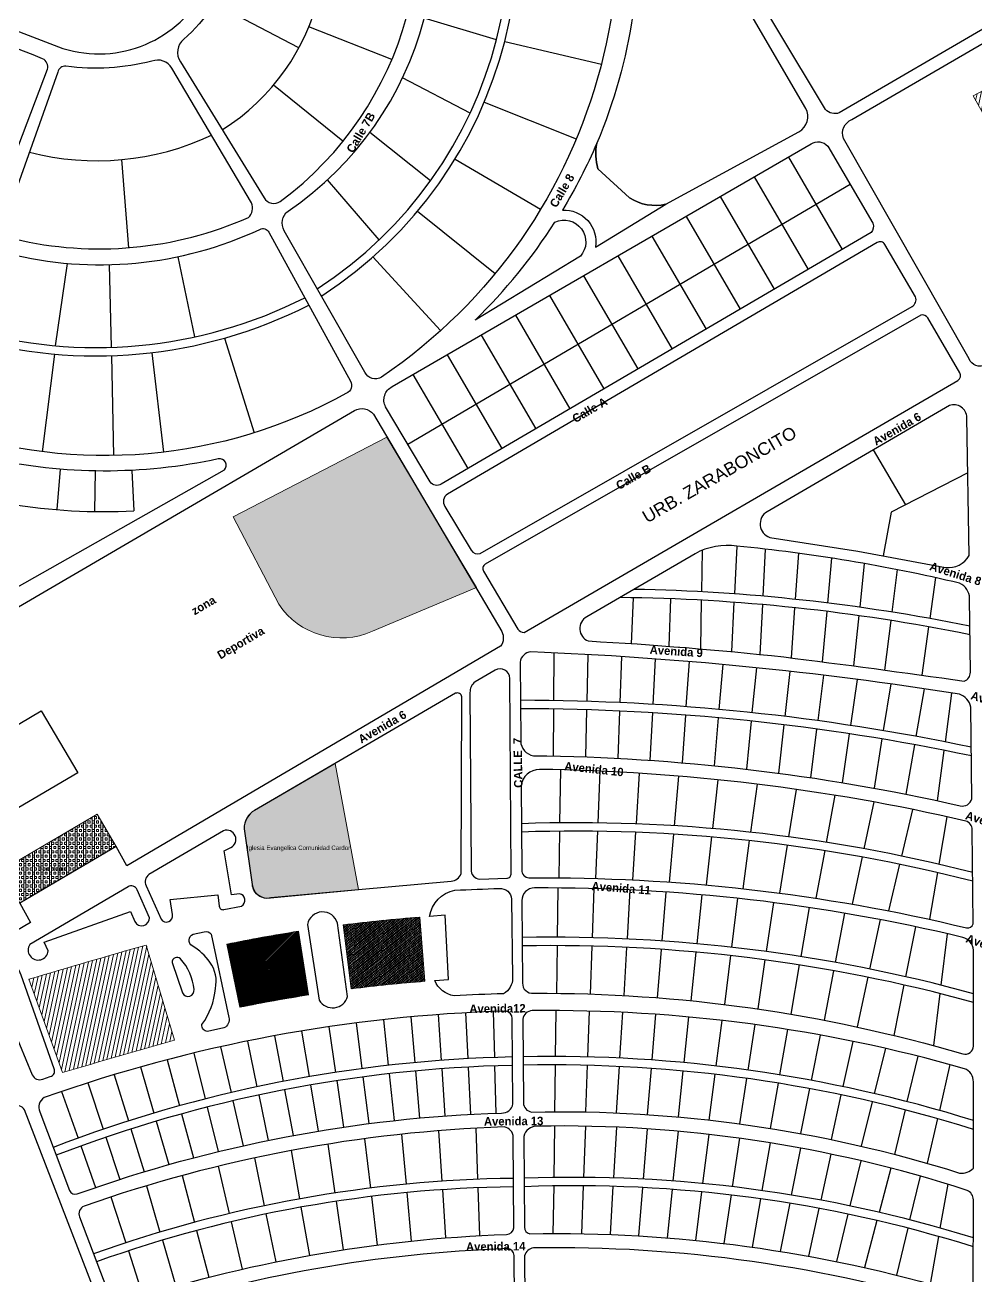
# Model space of a CAD drawing. Header units: millimetres. Extents: x 2890 to 6602, y 1274 to 4283.
# Drawn here: x 3835 to 4400, y 2232 to 2976 of the extents above; entities that cross this region are included whole.
import ezdxf

# ---------------------------------------------------------------- set-up
doc = ezdxf.new("R2010")
doc.units = ezdxf.units.MM
for name, color, linetype, lineweight in [('CLINICA', 190, 'Continuous', 0), ('COMERCIOS', 10, 'Continuous', 0), ('EDUCACION', 160, 'Continuous', 0), ('ESTADIOS', 90, 'Continuous', 0), ('IGLESIAS', 210, 'Continuous', 0), ('RESTAURANT', 30, 'Continuous', 0)]:
    doc.layers.add(name, color=color, linetype=linetype, lineweight=lineweight)
doc.layers.add('LETRAS', color=7, linetype='Continuous')
doc.styles.add('ROMANS', font='')
doc.styles.get("Standard").update_dxf_attribs({"font": 'arial.ttf'})
doc.styles.get('ROMANS').set_extended_font_data('Berlin Sans FB Demi', bold=True)
pattern_1 = [(37.50000000000001, (-265.4256675649267, -24546.84977734087), (-0.08000156479920228, 2.447066186646712), [0, -1.9304, 0, -2.159, 0, -2.06375]), (7.499999999999999, (-265.4256675649267, -24546.84977734087), (2.247616415690013, 3.584125502841772), [0, -1.0414, 0, -1.7399, 0, -0.6667500000000001]), (327.5, (-266.9877675649268, -24546.84977734087), (3.95496185120729, 0.007185923392728811), [0, -0.635, 0, -2.286, 0, -2.9845]), (317.5, (-266.9877675649268, -24546.84977734087), (3.817782262361486, 1.114646616286082), [0, -0.3175, 0, -1.4986, 0, -1.7145])]

msp = doc.modelspace()

# ---------------------------------------------------------------- hatches: boundary and pattern name
at = {"layer": 'CLINICA'}
h = msp.add_hatch(dxfattribs=at)
h.set_pattern_fill('BRASS', color=256, scale=0.2, angle=38)
h.set_pattern_definition([(38, (-265.4256675649267, -24546.84977734087), (-0.7818900736635858, 1.000773657080537), []), (38, (-265.8166126017586, -24546.34939051234), (-0.7818900736635858, 1.000773657080537), [0.6349999999999999, -0.3174999999999999])])
edge = h.paths.add_edge_path()
edge.add_line((4023.897932266442, 2441.030364904723), (4028.740182983322, 2403.021127580006))
edge.add_arc((4141.884615678521, 1514.894129262807), 895.305103185409, 94.45293085370457, 97.26018337330322, ccw=False)
edge.add_line((4072.373046700162, 2407.496711360799), (4069.398154903023, 2445.697490578076))
edge.add_arc((4141.884615677678, 1514.894129271109), 933.6215423906973, 94.45293085369264, 97.26018337331631)
at = {"layer": 'COMERCIOS'}
h = msp.add_hatch(dxfattribs=at)
h.set_pattern_fill('ANSI31', color=256, scale=0.2)
h.set_pattern_definition([(45, (-265.4256675649267, -24546.84977734087), (-0.4490128060534577, 0.4490128060534577), [])])
edge = h.paths.add_edge_path()
edge.add_line((3954.818497466365, 2429.582847816061), (3962.495813404244, 2392.043424085775))
edge.add_arc((4141.884615677956, 1514.894129266092), 895.3051031820738, 98.90712106284428, 101.55836905660038, ccw=False)
edge.add_line((4003.261684247683, 2399.402416771382), (3997.329028321918, 2437.256783859982))
edge.add_arc((4141.884615677392, 1514.894129269133), 933.6215423926133, 98.90712106283871, 101.5583690566037)
at = {"layer": 'EDUCACION'}
h = msp.add_hatch(dxfattribs=at)
h.set_pattern_fill('ANSI31', color=256, scale=0.72, angle=33)
h.set_pattern_definition([(78, (-265.4256675649267, -24546.84977734087), (-2.236045415277479, 0.4752861252093981), [])])
h.paths.add_polyline_path([(4448.048227679257, 2971.009086543722), (4414.816669451608, 2951.836387889706), (4418.775549237977, 2944.886326489416), (4398.233285842638, 2933.887474598864), (4419.372955529845, 2896.05103503396), (4466.239122843497, 2922.942042611626), (4452.8118475302, 2947.146528117649), (4459.770286098273, 2951.006675047064)])
h = msp.add_hatch(dxfattribs=at)
h.set_pattern_fill('ANSI31', color=256, scale=0.72, angle=33)
h.set_pattern_definition([(78, (-265.4256675649267, -24546.84977734087), (-2.23604541527748, 0.4752861252093978), [])])
edge = h.paths.add_edge_path()
edge.add_line((3906.936043285572, 2429.094740545871), (3923.617170945747, 2372.441193698359))
edge.add_arc((19685.78335373915, -52666.67967794262), 57251.64372397619, 105.9807139963236, 106.0499165453165)
edge.add_line((3857.151755255372, 2353.363313830682), (3837.162114905199, 2408.744919233194))
edge.add_arc((5722.754280926887, -3926.638208270423), 6610.033070175964, 105.94451692861489, 106.57451846885661, ccw=False)
at = {"layer": 'ESTADIOS'}
h = msp.add_hatch(dxfattribs=at)
h.set_pattern_fill('AR-SAND', color=256, scale=0.05)
h.set_pattern_definition(pattern_1)
edge = h.paths.add_edge_path()
edge.add_line((4917.159343564364, 3063.747092055774), (4775.260591642374, 2975.953647681842))
edge.add_arc((4782.194526098139, 2967.296929507328), 11.09135774329832, 128.694337375827, 182.5459707909631)
edge.add_line((4771.114116607848, 2966.804240845718), (4872.528631478786, 2571.599708718865))
edge.add_arc((4889.884438177423, 2576.053627153646), 17.91818672701385, 194.3928909828052, 259.7403433235466)
edge.add_arc((4625.906497136923, 3399.137055401606), 880.2337910625843, 287.233685842404, 308.1023551148525)
edge.add_arc((-4769982.306341537, 2778.277508742308), 4775151.377678235, 359.9991384316784, 360.0008615683216)
edge.add_line((5169.070796825161, 2850.082433867579), (4944.289835346053, 3060.292426622625))
edge.add_arc((4928.335951836003, 3043.261093832711), 23.33650992871575, 46.87087917993927, 118.6156917534111)
h = msp.add_hatch(dxfattribs=at)
h.set_pattern_fill('AR-SAND', color=256, scale=0.05)
h.set_pattern_definition(pattern_1)
edge = h.paths.add_edge_path()
edge.add_line((4049.908882252095, 2731.072123967227), (3958.60122889913, 2683.639525339792))
edge.add_line((3958.60122889913, 2683.639525339792), (3985.575105483812, 2631.71486921616))
edge.add_arc((4022.866619877757, 2656.406133010673), 44.72488740694693, 213.5091324704744, 294.2554140683909)
edge.add_line((4041.239827526337, 2615.629414233087), (4103.049923942744, 2641.751546883474))
edge.add_line((4103.049923942744, 2641.751546883474), (4049.908882252094, 2731.072123967227))
at = {"layer": 'IGLESIAS'}
h = msp.add_hatch(dxfattribs=at)
h.set_pattern_fill('CROSS', color=256, scale=0.08700000000000001)
h.set_pattern_definition([(0, (-265.4256675649267, -24546.84977734087), (0.55245, 0.55245), [0.276225, -0.8286750000000002]), (90, (-265.2875550649269, -24546.98788984088), (-0.55245, 0.55245), [0.276225, -0.8286750000000002])])
edge = h.paths.add_edge_path()
edge.add_line((4019.185362815839, 2537.084433559935), (4032.952253336754, 2462.011648950279))
edge.add_line((4032.952253336754, 2462.011648950279), (3980.850329595924, 2457.250293401626))
edge.add_arc((3978.519736772414, 2465.711404097742), 8.776221118507179, 184.7052011225044, 285.4000922101917, ccw=False)
edge.add_line((3969.773092005251, 2464.991499633262), (3965.065140550962, 2498.26289267923))
edge.add_arc((3976.956348557991, 2498.708560657126), 11.899556622537, 118.7622383299871, 182.1463713618564, ccw=False)
edge.add_line((3971.230567190743, 2509.139997545083), (4019.185362815839, 2537.084433559935))
at = {"layer": 'RESTAURANT'}
h = msp.add_hatch(dxfattribs=at)
h.set_pattern_fill('BOX', color=256, scale=0.2)
h.set_pattern_definition([(90, (-265.4256675649267, -24546.84977734087), (-5.08, 3.110602869834277e-16), []), (90, (-264.1556675649267, -24546.84977734087), (-5.08, 3.110602869834277e-16), []), (0, (-265.4256675649267, -24546.84977734087), (0, 5.08), [-1.27, 1.27]), (0, (-265.4256675649267, -24545.57977734087), (0, 5.08), [-1.27, 1.27]), (0, (-265.4256675649267, -24544.30977734087), (0, 5.08), [1.27, -1.27]), (0, (-265.4256675649267, -24543.03977734087), (0, 5.08), [1.27, -1.27]), (90, (-262.8856675649267, -24546.84977734087), (-5.08, 3.110602869834277e-16), [1.27, -1.27]), (90, (-261.6156675649268, -24546.84977734087), (-5.08, 3.110602869834277e-16), [1.27, -1.27])])
h.paths.add_polyline_path([(3820.431154515178, 2473.189735770796), (3877.705038841933, 2506.925578680594), (3889.066633626177, 2487.636816067482), (3831.792749299424, 2453.900973157683)])

# ---------------------------------------------------------------- linework, layer by layer
for p, q in [((3997.61487535749, 2962.530715934724), (3947.076577958514, 2988.782746417101)), ((4114.946939998788, 2967.222537692544), (4072.105530047417, 2980.111757373251)), ((4052.827045879802, 2955.553088963547), (4003.534354952948, 2974.956558833007)), ((4119.885517793002, 2966.352515322686), (4177.307717571965, 2952.791688738001)), ((4023.768648466829, 2906.941574669948), (3982.541986864153, 2940.402437264692)), ((4099.323175176964, 2923.627678054493), (4059.16938291184, 2944.644037300229)), ((4107.740091834199, 2930.262729532757), (4162.396778383509, 2908.361377039156)), ((4075.857665725132, 2883.540007322051), (4039.769430056044, 2912.256618460738)), ((3892.236193708105, 2896.041021454944), (3896.37750946589, 2843.680929787471)), ((4090.364777123084, 2896.379364163112), (4141.187716436904, 2866.579380922986)), ((4288.465148693253, 2897.591843356079), (4320.44325139159, 2842.625685920611)), ((4045.263140490679, 2848.351541102437), (4014.603499879818, 2884.114496503486)), ((4325.139027609132, 2881.172453112514), (4062.381031213501, 2726.775962879356)), ((4268.184152194303, 2885.834022329479), (4300.210797046816, 2830.784427308178)), ((4247.903155695356, 2874.076201302875), (4279.978342702043, 2818.943168695742)), ((4068.145669721916, 2865.455339903982), (4114.119790495145, 2828.313805147644)), ((4227.622159196407, 2862.318380276275), (4259.745888357272, 2807.101910083306)), ((4207.341162697458, 2850.560559249675), (4239.5134340125, 2795.26065147087)), ((3852.949761461115, 2785.373807884825), (3860.030628430361, 2834.364783037413)), ((3935.82511957608, 2790.668653001942), (3925.78197147357, 2838.349135019826)), ((4041.576499385661, 2838.177818064075), (4081.746273800428, 2794.366526005192)), ((4187.06016619851, 2838.802738223071), (4219.280979667727, 2783.419392858435)), ((3886.281093385755, 2784.461246841095), (3885.056935367601, 2833.593195456945)), ((4166.779169699562, 2827.044917196471), (4199.048525322955, 2771.578134245999)), ((4146.498173200612, 2815.287096169871), (4178.816070978183, 2759.736875633563)), ((4126.217176701663, 2803.529275143271), (4158.583616633411, 2747.895617021127)), ((3953.324640492539, 2789.912387052714), (3970.968363151517, 2733.632718492127)), ((4105.936180202716, 2791.771454116667), (4138.351162288639, 2736.054358408691)), ((3852.319841315147, 2780.41006701923), (3844.960117013828, 2722.41578868445)), ((3886.33096108571, 2779.460139712987), (3887.344539765964, 2720.100230048006)), ((3910.152441637796, 2781.270278018153), (3917.160313878665, 2722.115722985253)), ((4085.655183703767, 2780.013633090067), (4118.118707943867, 2724.213099796255)), ((4065.374187204817, 2768.255812063467), (4097.886253599094, 2712.371841183819)), ((4358.1217582659, 2690.875318927322), (4339.060781360172, 2723.566452167331)), ((3855.719710039723, 2711.992043872872), (3853.719341697272, 2687.95578132434)), ((3876.60724706955, 2710.941904689163), (3876.186733846386, 2686.826213543422)), ((3898.28184380789, 2711.300879564146), (3899.500715954418, 2687.212339934314)), ((4394.983059258716, 2709.87568325112), (4349.585511347886, 2686.475262580104)), ((4349.585511347886, 2686.475262580104), (4344.780348117919, 2660.418770234231)), ((4237.169498695248, 2663.718819293713), (4236.723192552596, 2639.094583361853)), ((4257.788645673401, 2666.247527654689), (4256.350834928687, 2637.846892391782)), ((4274.720682213479, 2664.467822999693), (4273.232266230933, 2636.492078723007)), ((4294.391650228844, 2662.022041732968), (4292.452726296637, 2634.631107361222)), ((4314.002048903514, 2659.176212223118), (4311.637643909325, 2632.433782683092)), ((4333.542938701935, 2655.932067249111), (4330.781133425302, 2629.900778794718)), ((4353.00543632929, 2652.291570518656), (4349.87732191038, 2627.032872783536)), ((4375.802779730098, 2647.501372603568), (4372.40095910363, 2623.208559604732)), ((4196.197646384464, 2635.560269259094), (4194.911082334615, 2608.120351391625)), ((4218.332976751585, 2634.941465217768), (4217.316537137775, 2606.708588484066)), ((4236.632523618358, 2634.092068238267), (4236.108473676763, 2605.178441091556)), ((4256.09796819402, 2632.852093230776), (4254.612544000609, 2603.510964098982)), ((4272.966463014968, 2631.496134790027), (4271.38975579176, 2601.860899349848)), ((4292.09946186586, 2629.640585206874), (4289.988073175309, 2599.813262899143)), ((4311.197026639941, 2627.450213324387), (4308.545299732146, 2597.45805032127)), ((4330.253298492052, 2624.925691115654), (4327.082805638783, 2595.042333768083)), ((4349.262431245069, 2622.067793066067), (4345.608731134275, 2592.565129686674)), ((4371.70701305336, 2618.253006834158), (4367.684932756265, 2589.530844423999)), ((4149.103777742126, 2602.782800748852), (4148.88964191493, 2574.4152333839)), ((4169.203750115162, 2601.772257020492), (4168.573916489892, 2573.961176272684)), ((4189.282284349872, 2600.575372120692), (4188.249095118244, 2573.210057543561)), ((4209.340092410243, 2599.192382224936), (4207.910695004681, 2572.162048331516)), ((4229.377885121009, 2597.623448820111), (4227.554236447677, 2570.81738741511)), ((4249.39637039285, 2595.8686588884), (4247.175243860148, 2569.176381162065)), ((4269.396251454239, 2593.92802509107), (4266.769246789169, 2567.239403459461)), ((4289.378225087473, 2591.801485952109), (4286.331780934513, 2565.006895628557)), ((4309.342979866507, 2589.488906041867), (4305.85838916581, 2562.47936632423)), ((4329.291194394134, 2586.990076160858), (4325.344622538056, 2559.657391419095)), ((4349.223535536126, 2584.304713524146), (4344.786041305255, 2556.541613872282)), ((4369.140656649972, 2581.432461946725), (4364.178215931981, 2553.132743582965)), ((4381.710400938305, 2549.790096518615), (4385.624970239392, 2578.911870067876)), ((4148.851921157881, 2569.418189542011), (4148.641046112639, 2541.482593103991)), ((4168.46079516827, 2568.966164759003), (4167.825939729511, 2540.933339641123)), ((4188.060603889666, 2568.217630592902), (4186.998231941402, 2540.079375109569)), ((4207.646855185762, 2567.172758178875), (4206.152867316348, 2538.920999230794)), ((4227.215060039068, 2565.831786970651), (4225.284798079695, 2537.458602284721)), ((4246.760733597884, 2564.195024684675), (4244.388985925242, 2535.692664894333)), ((4266.27939622227, 2562.262847228026), (4263.460403819765, 2533.623757768763)), ((4285.766574528761, 2560.035698610015), (4282.494037799823, 2531.252541405093)), ((4305.217802433564, 2557.514090837586), (4301.484888759798, 2528.579765749148)), ((4324.628622193978, 2554.698603794454), (4320.427974230062, 2525.606269815528)), ((4343.994585447763, 2551.589885104108), (4339.318330144232, 2522.332981267205)), ((4363.311254250234, 2548.188649976636), (4358.151012594473, 2518.760915955055)), ((4377.016512693253, 2514.870712028488), (4381.039755116965, 2544.800940818815)), ((4152.985125085104, 2533.284219496089), (4152.471927333227, 2501.736698749405)), ((4176.429605062697, 2532.481761349379), (4175.195203658274, 2501.698339699978)), ((4199.837041819738, 2531.222125228319), (4197.911124754189, 2501.118954572986)), ((4223.201354792079, 2529.506548099645), (4220.606810976582, 2499.998871872583)), ((4246.516499144711, 2527.336218751137), (4243.269394153994, 2498.33872667171)), ((4269.776457182991, 2524.712277197576), (4265.886024883976, 2496.139460252019)), ((4292.975229779406, 2521.635814510067), (4288.443879818544, 2493.402319570188)), ((4316.106827827412, 2518.10787306648), (4310.930168934857, 2490.128856550898)), ((4339.165263733777, 2514.129447221064), (4333.332142787005, 2486.320927206917)), ((4362.144542960766, 2509.701484391494), (4355.637099734782, 2481.980690586758)), ((4382.61534486351, 2505.363203014017), (4377.804010128678, 2477.117190028165)), ((4152.390572157722, 2496.735597170743), (4151.939733443895, 2469.021438981587)), ((4174.994796254819, 2496.700592953962), (4173.869365676741, 2468.634678659007)), ((4197.591778751284, 2496.127396319785), (4195.779295269623, 2467.797256598616)), ((4220.168707439436, 2495.016332263566), (4217.662194840297, 2466.509832665189)), ((4242.712781481856, 2493.368030744789), (4239.510754604082, 2464.773097937933)), ((4265.211218669299, 2491.183426329891), (4261.317677202475, 2462.587774471444)), ((4287.65126266805, 2488.463757662364), (4283.075672540132, 2459.954615389251)), ((4310.020190252599, 2485.210566760484), (4304.777452643271, 2456.874405309088)), ((4332.305318519564, 2481.425698142974), (4326.415726552564, 2453.347961098941)), ((4354.494012078732, 2477.111297783208), (4347.983195263559, 2449.376132962537)), ((4376.962940472782, 2472.17950314256), (4372.224407335623, 2444.360888162987)), ((4151.446920415407, 2462.984393997928), (4151.026064215206, 2433.718672358183)), ((4172.846056014911, 2462.620148332858), (4171.785936990397, 2433.433294457946)), ((4194.232855432459, 2461.824034883214), (4192.534562890461, 2432.692834163728)), ((4215.599483570649, 2460.596356410805), (4213.261967139449, 2431.497647447321)), ((4236.938109598188, 2458.937520550356), (4233.9581851636, 2429.848308887488)), ((4258.240906521734, 2456.848039912947), (4254.61326738173, 2427.745611393725)), ((4279.500050769975, 2454.328532303017), (4275.217283988458, 2425.19056582509)), ((4300.707721796074, 2451.379721048433), (4295.760329727874, 2422.184400504225)), ((4321.856101704581, 2448.002435442594), (4316.232528655448, 2418.728560626866)), ((4342.937374908886, 2444.197611297574), (4336.62403888582, 2414.824707567051)), ((4363.943727825248, 2439.966291606924), (4358.025253270273, 2410.225639758329)), ((4382.712566275011, 2435.809731363136), (4379.008598404878, 2405.209953607678)), ((4150.954164204521, 2428.718851284862), (4150.5461750415, 2400.347884500242)), ((4171.604435405922, 2428.43625157724), (4170.568874891905, 2399.925534664929)), ((4192.243546987979, 2427.700971773668), (4190.573289914153, 2399.050669857202)), ((4212.861576823091, 2426.51336535545), (4210.548910565454, 2397.724005219864)), ((4233.44861291858, 2424.874003257161), (4230.485255311392, 2395.946512456513)), ((4253.994758181811, 2422.78367359218), (4250.371877409849, 2393.71941867857)), ((4274.490135178182, 2420.243381273801), (4270.198371644604, 2391.0442050515)), ((4294.924890879617, 2417.254347532135), (4289.954381001859, 2387.922605242685)), ((4315.289201401366, 2413.818009327012), (4309.629603283041, 2384.356603673411)), ((4335.573276724764, 2409.93601865716), (4329.213797647376, 2380.348433577902)), ((4357.049022391832, 2405.32002727155), (4351.079861755716, 2375.32467514861)), ((4378.402962960636, 2400.206586773939), (4374.655598847384, 2369.24829743268)), ((4080.306140156764, 2387.696919150078), (4082.137529619501, 2360.512529411007)), ((4096.615748704843, 2388.753509002424), (4097.914982571214, 2361.524661682054)), ((4112.942576473464, 2389.51243663944), (4113.709233408339, 2362.227565567023)), ((4150.332268957983, 2390.125870246512), (4149.919210564057, 2362.828574974689)), ((4170.068433252946, 2389.819401513413), (4169.037424386389, 2362.562384701962)), ((4189.792858621544, 2389.079165266717), (4188.144686989683, 2361.862761355823)), ((4209.496331826846, 2387.905512105309), (4207.231173184988, 2360.730064691174)), ((4015.3391504188, 2380.501824729798), (4019.316624399144, 2353.381259648318)), ((4031.530269423473, 2382.7449563496), (4034.966448499431, 2355.625238036729)), ((4047.758441898335, 2384.692199415417), (4050.65722323702, 2357.562251591617)), ((4064.018717447664, 2386.34301238504), (4066.382928211357, 2359.191557099369)), ((4229.169648151465, 2386.298974054966), (4226.287068466839, 2359.164877154551)), ((4248.803614298951, 2384.260264433818), (4245.302574059994, 2357.168003584588)), ((4268.38905129698, 2381.790277704457), (4264.267911958082, 2354.740470798194)), ((3983.087846082857, 2375.130389636945), (3988.163828846891, 2347.975969792445)), ((3999.190029641635, 2377.963411604133), (4003.713755624339, 2350.831177419484)), ((4287.916797404302, 2378.890089312382), (4283.173329951577, 2351.883527062516)), ((4307.377711023304, 2375.560955510376), (4302.00910664251, 2348.598641453088)), ((3951.044016906782, 2368.583538842005), (3957.246644115601, 2341.354677060811)), ((3967.037532828193, 2372.003497256831), (3972.672810425324, 2344.816732283124)), ((4326.762673620074, 2371.804313168143), (4320.765556443315, 2344.887503098412)), ((4346.062592653819, 2367.621779566619), (4339.433034557293, 2340.752020311377)), ((3919.247053883331, 2360.867972537769), (3926.612516168818, 2333.527542586008)), ((3935.112219124968, 2364.87138494239), (3941.891248790544, 2337.591132483055)), ((4149.843554017898, 2357.828751438558), (4149.42180124482, 2329.956881146873)), ((4365.268404517406, 2363.015152175994), (4358.874449931574, 2335.969148554973)), ((4384.3710774908, 2357.986408416541), (4378.151989311036, 2330.738761722473)), ((3887.736245362743, 2351.991454077793), (3896.308456586995, 2324.506578002994)), ((3903.453428974918, 2356.574305331337), (3911.416308554348, 2329.165466530331)), ((4035.594957827278, 2350.664787620305), (4039.113786799503, 2322.892762819373)), ((4051.188451255442, 2352.590442152245), (4054.169672106731, 2324.688935726986)), ((4066.816671093234, 2354.210296272892), (4069.255123269783, 2326.206225631412)), ((4082.473620941824, 2355.523728459672), (4084.365315267525, 2327.444198210464)), ((4098.153293378952, 2356.530234761186), (4099.495418467153, 2328.40248958965)), ((4113.849672263909, 2357.229428990576), (4114.6405991008, 2329.080806326866)), ((4168.848417335696, 2357.565562147559), (4167.799068047697, 2329.823675426865)), ((4187.842426624202, 2356.871509210631), (4186.170531626078, 2329.263359254724)), ((4206.815814930708, 2355.74694951831), (4204.526033022728, 2328.276093093397)), ((4225.758825906073, 2354.192461332997), (4222.855416308294, 2326.862289755124)), ((4244.661718821551, 2352.208843991596), (4241.148535323022, 2325.022614397817)), ((3872.100396934567, 2347.120556945184), (3881.294757005409, 2319.552664575064)), ((3989.082586358107, 2343.06099502704), (3994.171696898939, 2315.8363469766)), ((4004.536066878558, 2345.899149792821), (4009.109987885285, 2318.465857774007)), ((4020.042173883384, 2348.434071532337), (4024.092287276356, 2320.818211716701)), ((4263.514773577591, 2349.79711749449), (4259.395260421798, 2322.757984320763)), ((4282.308295702037, 2346.958521981042), (4277.585485215704, 2320.069568559374)), ((4301.032621335149, 2343.694517091905), (4295.709133303235, 2316.958787279108)), ((3856.550770233075, 2341.962819909476), (3866.380970422858, 2314.305627015859)), ((3958.357199715089, 2336.479458238088), (3964.446339817638, 2309.748792564223)), ((3973.687661675046, 2339.920696207896), (3979.282216010301, 2312.930396045466)), ((4319.678122198864, 2340.006781218463), (4313.756164984368, 2313.427310968752)), ((4338.235210547787, 2335.897210639755), (4331.716583950673, 2309.477059433738)), ((3927.913165581724, 2328.699561288023), (3934.954541262188, 2302.562133507664)), ((3943.097082630209, 2332.73860148778), (3949.668855297195, 2306.292395127132)), ((4357.723853520302, 2331.102202084235), (4351.464128415039, 2304.623980259096)), ((3912.811274493723, 2324.363887379993), (3920.308167806602, 2298.55900884687)), ((4149.498951110918, 2321.485215448552), (4149.049822118915, 2290.852367282262)), ((4167.882465852177, 2321.348634549794), (4166.760367707939, 2290.926292967625)), ((4186.252726889778, 2320.780333997481), (4184.468188127616, 2290.606940415985)), ((4377.037848584843, 2325.857384903676), (4370.975152289389, 2299.294936857113)), ((3882.876714309377, 2314.809405843199), (3891.238275958611, 2289.738533067258)), ((3897.797203817719, 2319.733243320406), (3905.734495732386, 2294.284093860947)), ((4036.595890468911, 2313.917528401514), (4040.086910065322, 2284.555830888788)), ((4058.573597718512, 2316.584753010963), (4061.273165252517, 2286.883828694145)), ((4080.621848016621, 2318.67350544811), (4082.515768275327, 2288.624173330728)), ((4102.726313491718, 2320.181758295431), (4103.798422275187, 2289.775529644349)), ((4204.599112870045, 2319.781010395581), (4202.164551365559, 2289.894467105251)), ((4222.911035315754, 2318.351643563931), (4219.840731059106, 2288.789224367522)), ((4241.177947075267, 2316.493494973226), (4237.488010798416, 2287.291757215858)), ((4259.389350694835, 2314.208105891673), (4255.097688424692, 2285.402804075499)), ((3868.055530818146, 2309.594264177834), (3876.824248911227, 2284.923543027907)), ((3992.909051827185, 2306.857287631242), (3997.948402018472, 2278.144469191359)), ((4014.702981874972, 2310.674162591141), (4018.973256343478, 2281.64196590345)), ((4277.534806702887, 2311.497295247314), (4272.66108032134, 2283.123296419769)), ((4295.603941795349, 2308.363157210365), (4290.169525696011, 2280.454358310725)), ((3971.228201124089, 2302.469834338), (3977.028476896849, 2274.066023955197)), ((4313.586456911271, 2304.808058500475), (4307.614390851376, 2277.397305844878)), ((4331.472135188274, 2300.834635424249), (4324.987073442535, 2273.953646504196)), ((3928.261725639018, 2291.996397071382), (3935.567518680332, 2264.179246775667)), ((3949.674448157157, 2297.515030137426), (3956.229530285771, 2269.409759088579)), ((4349.250849787613, 2296.44579064878), (4342.279006718976, 2270.125078412743)), ((4360.671283677789, 2265.607228509277), (4366.912571578959, 2291.644689717402)), ((3907.003877358296, 2285.917749964231), (3915.058293522115, 2258.378499750644)), ((4082.830283258836, 2283.634013289989), (4084.639366658931, 2254.930720388594)), ((4103.974612521511, 2284.778573180246), (4104.978767424049, 2256.299594145224)), ((4148.976488532274, 2285.850649145409), (4148.561639103226, 2257.55583897234)), ((4166.575989800805, 2285.927436406087), (4165.524829295448, 2257.428357144729)), ((4184.172856819716, 2285.613410446712), (4182.477969293886, 2256.955860676669)), ((4201.758412289533, 2284.908726118559), (4199.414805801657, 2256.138741615649)), ((4219.323984488695, 2283.813730912857), (4216.32909809928, 2254.977472519956)), ((4383.063790205917, 2286.862110950343), (4378.453824918406, 2260.794865592542)), ((3885.914654944409, 2279.283194748786), (3894.717589038288, 2252.011968219248)), ((4019.700874332637, 2276.6951296449), (4023.943241131238, 2247.852668059181)), ((4040.677244721646, 2279.590740567294), (4044.11157781753, 2250.70581261588)), ((4061.725763684222, 2281.90429341797), (4064.346956076432, 2253.065660607298)), ((4236.860911549704, 2282.328964789437), (4233.214617431555, 2253.472606132934)), ((4254.360545730451, 2280.455159910466), (4250.065146388883, 2251.624775162897)), ((4271.814257678546, 2278.193240279407), (4266.874478288469, 2249.434692168655)), ((3978.028882021536, 2269.167064219341), (3983.847603688499, 2240.672924738111)), ((3998.812745127922, 2273.219682099904), (4003.851928828776, 2244.507812276307)), ((4289.213440686592, 2275.544321285385), (4283.636416560955, 2246.903149550336)), ((4306.549514936298, 2272.509709153156), (4300.344774147952, 2244.03101964508)), ((4323.81393172932, 2269.090900298997), (4316.993372915927, 2240.819254926947)), ((3957.365229936854, 2264.540385082654), (3963.940214782077, 2236.349780054155)), ((4340.99817770276, 2265.289580592801), (4333.576043091901, 2237.268888310106)), ((3936.837641573977, 2259.343194176482), (3944.139703692601, 2231.540249544224)), ((4352.786051128037, 2232.711544175799), (4359.50559988827, 2260.744218353178)), ((4377.578620724891, 2255.845986148192), (4372.567742756893, 2227.511762937523)), ((3896.253532806866, 2247.253660363843), (3904.899080172984, 2220.470013209516)), ((3916.461865247929, 2253.579478671555), (3924.456010595467, 2226.246303368486))]:
    msp.add_line(p, q)
for points in [[(4062.352670257526, 3131.534131687286), (4144.722705284192, 3178.054624467374, -0.4367818479567971), (4153.685542231542, 3175.799125284356, -0.3751092282140519), (4046.696500026626, 2766.788786374184, -0.4645744438489197), (4036.831841316749, 2769.719576948591), (3988.846390953788, 2853.751750299626, -0.371121002318003), (3991.125163430237, 2865.481636374409, 0.3741830367068323), (4058.112197374639, 3118.095696000767, -0.3592888954634514), (4062.352670257526, 3131.534131687286, -4.395919614659066)], [(3792.870386485854, 3129.270426375216), (3749.158098757487, 3011.263766966832, 0.371406884256883), (3752.466233178303, 3002.548180104593), (3857.33330253064, 2962.212986663136, 0.8509561032049632), (3920.342076987499, 3087.555754733657), (3799.906433510192, 3131.696007015103, 0.2851464929999352), (3792.870386485854, 3129.270426375216, 0.4046986683022269)], [(4223.560336596501, 3085.381580081033), (4312.072902183137, 3136.272933051113, -0.4377951625098999), (4326.745086969127, 3131.067876695251), (4348.106364696943, 3094.685550335492, -0.1544998387265344), (4348.835121842574, 3089.170845959273), (4347.057408566072, 3070.455385883272, 0.1372359632070384), (4347.862593194564, 3065.798640345339), (4363.161119797478, 3039.742334407899, 0.1815340245597097), (4365.509020702393, 3037.906057207411), (4381.012125708042, 3034.87560479213, -0.1595529304364081), (4384.424403753959, 3032.829009422755), (4412.390302677402, 2985.169747372051, -0.3994883663339546), (4410.993185797852, 2977.72781544036), (4318.679323939857, 2923.860565977243, -0.3038779386864564), (4310.4937652852, 2925.879032097003), (4222.444430766267, 3072.463350828212, -0.3146433534452534), (4223.560336596501, 3085.381580081033, -2.549362632423943)], [(4034.315682979946, 3115.699557089864), (3956.868449889944, 3068.711337992375, 0.3563436631236888), (3954.183083673362, 3061.139805892984, -0.312632483592124), (3929.071759144432, 2967.575585048099, 0.3823097268064982), (3927.222545266859, 2954.249947009036), (3976.917374063114, 2873.321250560612, 0.4222841470259001), (3986.537551628024, 2871.160203810584, 0.3449197652337879), (4053.070939140516, 3113.428097108065, 0.3815627132261856), (4034.315682979946, 3115.699557089864, 3.942278440662568)], [(4326.103676850597, 2919.907947640498), (4659.109958806197, 3113.770955363324, -0.3701186465271255), (4680.285124761, 3108.786485620693), (4754.485921738442, 2983.463164166234, -0.4205809051371114), (4752.6667467563, 2976.670436296531), (4405.431044828269, 2774.210287647008, -0.4584008466958502), (4395.819559734815, 2777.521412603709), (4321.096220149154, 2908.648874971615, -0.3909379775110863), (4326.103676850597, 2919.907947640498, 10.0174569053242)], [(4215.674037368683, 2869.540876164253), (4294.719090372271, 2912.675838609611, 0.4139388314655562), (4298.782238595037, 2926.476310821293), (4216.479875607124, 3067.943260376734, 0.8130413710434549), (4197.123741591226, 3061.498710459792, -0.1298671277604227), (4174.586340007261, 2905.820971596672, 0.125778923357127), (4175.284803627357, 2890.6045506619), (4194.051229891962, 2873.252775017782, 0.1981073606708664), (4215.674037368693, 2869.540876164257, 10.78900163766759)], [(3739.158824374892, 2984.269504535859), (3709.92059396021, 2901.9128798181, 0.4084474573488452), (3717.019831773365, 2886.622514291818), (3802.086524466, 2857.159249716125, 0.291042370202428), (3813.87171647739, 2859.956162523979), (3848.215731505368, 2949.766543306562, 0.3541540486700535), (3845.341306699211, 2956.051004285145, 0.004594081263498603), (3754.637966723988, 2990.954347487189, 0.3681986272658027), (3739.158824374892, 2984.269504535859, 0.003755287248777532)], [(3854.358226858945, 2948.052926549731), (3823.86487305422, 2862.020682401547, 0.3043302966706039), (3828.566648771646, 2848.885216925256, 0.1632453253102497), (3967.610714521794, 2861.64524787899, 0.3243225927733875), (3969.360693086646, 2870.297479703108), (3922.183916673244, 2950.406087491348, 0.3662015287068853), (3910.245240387057, 2954.582302461887, -0.09494277838960297), (3859.186281844355, 2951.532763074235, 0.3912359883018435), (3854.358226858945, 2948.052926549731, 2.495688932276369)], [(4053.024928332836, 2761.096382020892), (4301.89732243754, 2905.379088666817, -0.3637553540880026), (4311.777827930572, 2904.138600040819), (4338.500227287692, 2858.206306184212, -0.2942843485413733), (4337.663010636164, 2852.703732754885), (4082.137704757677, 2703.154835850505, -0.4349942631745946), (4075.635958195625, 2704.496803691275), (4049.126104231378, 2749.055122067434, -0.4196972200666407), (4053.024928332836, 2761.096382020892, -18.3047330519656)], [(4174.586340007261, 2905.820971596672, -0.03414489187039535), (4154.156162552889, 2866.041372796527, -0.4797598508252534), (4173.813216109688, 2844.092862885059), (4215.674037368683, 2869.540876164253, -0.1981073606710002), (4194.051229891955, 2873.25277501779), (4175.284803627355, 2890.604550661904, -0.1257789233568384), (4174.586340007256, 2905.820971596658, -3.566234790930088)], [(4102.24677658723, 2800.586222342957, 0.05748248486882682), (4149.683762252114, 2858.838380676908, -0.8160141044790772), (4164.814874255962, 2838.622594598451), (4102.246776587234, 2800.58622234296)], [(3824.473960626275, 2840.353350015611, 0.1724979091267141), (3974.395177267917, 2854.559070450795, -0.4636831789429127), (3979.647281002563, 2852.830321082204), (4028.228850198687, 2764.3419178549, -0.4551147397336238), (4025.794932366475, 2757.10792961101, -0.2123253768198193), (3785.778935730521, 2736.203717361356, -0.4381738804713731), (3782.53700660132, 2745.420549809754), (3813.97120432866, 2834.107238417345, -0.2535469546173744), (3824.473960626275, 2840.353350015611, -9.85124728643836)], [(4085.869416295986, 2697.22812789812, 0.4269440668073523), (4084.369502595255, 2689.817279147842), (4099.874956752695, 2663.755386696611, 0.3681875965461945), (4105.256310547315, 2661.920969538775), (4361.906416296081, 2808.721687779514, 0.3656792148422004), (4363.9820301526, 2814.406434715139), (4345.789551616999, 2845.676915292496, 0.437486699065132), (4341.244256731696, 2846.688963305375), (4085.869416295985, 2697.228127898116)], [(4367.131503503311, 2803.50274443416), (4108.272509675961, 2655.438569256577, 0.4226276417378023), (4107.232071319168, 2651.389394276396), (4127.736819041998, 2616.924584380085, 0.2804319503287332), (4131.443237073408, 2614.960546974969), (4389.163310393998, 2764.725180230153, 0.4033645814027914), (4390.210453119227, 2769.323221377955), (4371.225324516718, 2801.956163286431, 0.3552417030718573), (4367.131503503311, 2803.50274443416, 4.398152792580417)], [(3732.114803766172, 2572.533475178384), (4030.611035796004, 2746.876029433369, -0.3779949681254701), (4041.817442193575, 2744.672386071098), (4118.094495974151, 2615.463345424009, -0.292332893791014), (4117.439666425429, 2606.730230172753), (3895.334204090969, 2476.192214943111), (3889.066633626177, 2487.636816067482), (3831.792749299424, 2453.900973157683), (3838.101941285947, 2442.555104377955), (3812.705223407445, 2427.628694597842, -0.3063976003250574), (3802.617008614941, 2431.000150121202), (3730.206585680764, 2565.828261292277, -0.4052857453044262), (3732.114803766015, 2572.533475178293, 2396.902902408304)], [(4384.119968317373, 2749.838778540251), (4275.781941203868, 2686.670927561768, 0.6455532323353877), (4277.365642480698, 2671.433303613353), (4329.688770461052, 2663.201857576779), (4381.777112507198, 2653.596075547956, 0.3068644893146791), (4395.808662729529, 2660.706287986671), (4394.430611364607, 2742.777106063359, 0.5093345298486767), (4384.119968317373, 2749.838778540251, 3.175294369388462)], [(3812.931068045791, 2718.500332546703, 0.3540000552314576), (3808.23615119375, 2715.427322045772), (3769.74957352758, 2613.686113977109, -0.430561649833737), (3761.755280896858, 2610.385348213021), (3739.710780925929, 2616.651215955694, 0.3473766351813174), (3735.556450210589, 2614.958261520434), (3730.530775464669, 2596.165733602748, 0.4946042735092285), (3736.860661846649, 2589.188126352535), (3953.292988150852, 2711.558749201627, 0.7355958636362275), (3949.683293627014, 2718.122855859247, -0.108472735041898), (3812.931068045795, 2718.500332546707, -1.24425557382005)], [(4257.788645673404, 2666.247527654689, 0.1631164937061172), (4233.017922246472, 2661.736806981978), (4168.583865734508, 2624.167687575434, 0.6438967596683917), (4169.549637280877, 2609.859673547743, -0.01342170698319857), (4285.645570602158, 2600.355293879627, -0.004836945450949017), (4392.890476058885, 2585.956767545219, 0.3109536581549356), (4396.596825055493, 2591.299470053232), (4396.098402716718, 2635.191327582731, 0.2901582435767089), (4390.187492148224, 2644.183220581602, 0.03460184835174103), (4257.788645673406, 2666.247527654689, 1.221843923231699)], [(4129.029250344763, 2597.299610785488), (4129.383229143086, 2550.391328379296, 0.3700747106695534), (4136.979876026719, 2541.667414168521, -0.05297037386237936), (4390.429271361603, 2511.913336273253, 0.413124986307504), (4397.451788206965, 2516.010066031718), (4396.832524218873, 2570.543429855806, 0.2714054724574075), (4390.052882800685, 2578.212613913168, 0.02961290070936101), (4135.424356088358, 2603.36333088421, 0.3566012314631409), (4129.029250344763, 2597.299610785488, 3.89894201956329)], [(4099.865034259135, 2474.14018838504, 0.4090861073248705), (4105.098371026584, 2468.173834070384), (4121.037541901805, 2468.753957815708, 0.429263250788273), (4123.73530538007, 2471.81857505282), (4122.861683685069, 2587.588483813945, 0.5784206667599423), (4114.222394833249, 2592.471520952341), (4102.26497167726, 2585.49958898561, 0.2486697912266304), (4099.233188403076, 2579.127419387899), (4099.865034259135, 2474.14018838504)], [(4094.482799553696, 2576.7374696328, 0.4623122672512343), (4090.686652319016, 2578.749989287072), (3971.230567190743, 2509.139997545083, 0.2700444732809537), (3965.065140550962, 2498.262892679227), (3969.773092005251, 2464.991499633262, 0.3570541506285292), (3978.519736772414, 2456.935182979235), (4032.952253336754, 2462.011648950279), (4087.979711463758, 2467.040355651871, 0.2853171091410309), (4094.066459811041, 2471.638753412432), (4094.482799553696, 2576.7374696328)], [(4140.532557100201, 2533.523920093789, 0.3714435684171371), (4129.583965179882, 2523.790349033315), (4129.962137152474, 2473.676054695711, 0.3854569622194937), (4134.25632235418, 2469.004750614679, -0.06161125163675878), (4394.332379924176, 2439.2716260796, 0.3478859456126329), (4398.296615475394, 2441.613243862651), (4397.660392171782, 2497.64007176872, 0.3172025025034765), (4393.928693078294, 2502.804899586196, 0.05334288983262173), (4140.532557100201, 2533.523920093789, 2.748598216803475)], [(3952.828849565495, 2497.059858579741), (3908.509071895452, 2471.011801266525, 0.3844287288220875), (3906.892078265692, 2464.328597426621), (3915.686171653633, 2444.479668605777, 0.8550017255310717), (3922.436281111097, 2447.250269245043), (3921.040650908491, 2456.135511929554), (3949.400361431244, 2459.019309683389), (3950.295146156061, 2452.113633721549, 0.4800923118442122), (3952.992728021862, 2450.149144262085), (3963.477547365438, 2452.210175203853, 0.7096194760271692), (3962.279952863455, 2459.566111948919), (3957.529385680663, 2458.983814058646), (3953.208060343173, 2485.090743548622), (3957.138693806022, 2487.044930804207, 0.943240993794674), (3952.828849565495, 2497.059858579741, 1.027536853507264)], [(3901.40637630883, 2461.898150134358, 0.4774470678321232), (3896.100473599164, 2463.718897362435), (3837.731827259856, 2429.41390024669, 1.299325359979499), (3848.559704948446, 2425.618641475964), (3846.162058348325, 2430.738611172014), (3897.52660729835, 2449.078536812441), (3900.150309586859, 2442.975621248514, 0.7994687779660808), (3908.751353632486, 2445.319985034602), (3901.40637630883, 2461.898150134358)], [(4123.919078164274, 2456.331916423201), (4124.576878268394, 2409.498080062133, -0.2752203314507277), (4119.156314538074, 2400.098512217358, 0.008293247402955825), (4089.810000939432, 2398.857708701717, -0.2531581346447467), (4078.256371579805, 2407.935379341855), (4086.518673172612, 2408.48566917367), (4084.459803221268, 2446.747967236238), (4075.244001401866, 2446.134277108888, -0.320790062158099), (4090.258380054105, 2461.626022674383, -0.00697486891480104), (4116.687939332441, 2462.697734293152, -0.4279318906684652), (4123.919078164274, 2456.331916423201, -49.46002104181383)], [(4137.563607867164, 2462.989645979672, 0.4225249609937095), (4130.09928357197, 2455.501793956994), (4130.469208412636, 2406.48038652454, 0.4538482688960487), (4136.985314242571, 2400.376693811718, -0.07312885232727946), (4392.091212540274, 2364.305710394997, 0.4905001518901579), (4398.394118085446, 2369.040074181731), (4398.430040467703, 2426.012423539544, 0.3001957161583115), (4392.044630931599, 2433.609610780458, 0.06062978034542296), (4137.563607867164, 2462.989645979672, 61.69606683173622)], [(4002.628982396918, 2441.272901758703), (4009.718854329263, 2396.330832863611, 0.6729664743850151), (4026.448281069345, 2398.514985844103), (4020.541285207477, 2442.039168900671, 0.7899360680068046), (4002.628982396918, 2441.272901758703, 1.230380732895595)], [(3945.409273678326, 2435.517790209188), (3955.96535559513, 2386.055202789506, -0.3573952427153007), (3953.085754484842, 2379.833500397045), (3943.309338563011, 2377.641476430344, -0.4306109356590651), (3940.005117385828, 2381.780541220599, 0.1354871830700446), (3947.989410482453, 2403.260572460719, 0.2143799803614923), (3944.759865114815, 2418.87361004003, 0.1009164646126438), (3934.251506341606, 2428.532558356076, -0.6298391766953175), (3934.77524028045, 2435.50043867365), (3941.351048684009, 2436.961319758163, -0.3549281159426163), (3945.409273678326, 2435.517790209188, -7.107754840347734)], [(3829.619055439969, 2416.493082174528, 0.4800616797502), (3823.552135242271, 2417.907587090426, 0.1227939764618999), (3816.329146622356, 2410.615260164896, 0.1824586737434168), (3816.263182916915, 2406.597156564486), (3839.12115827038, 2351.862007095019, 0.3924196582386023), (3845.404691538899, 2349.281946681555), (3849.888116169132, 2350.861484814998, 0.4384430410906778), (3852.240712931871, 2355.499828241335), (3832.569390260754, 2411.158954820606, 0.08015899726919518), (3829.619055439969, 2416.493082174528, 29.16871606900971)], [(3922.220098109337, 2418.69529652968), (3928.397367821244, 2400.567297760414, 0.8422014495782163), (3935.292812282982, 2402.677369316028, 0.1576003515499685), (3927.261393202773, 2420.92477807313, 0.6790774153297237), (3922.220098109337, 2418.69529652968, 2.645900696912522)], [(3846.154719611282, 2338.337171105096, 0.3720951755852855), (3843.62237947478, 2329.81984533444), (3861.289779612953, 2283.037452871081, 0.3906158217847346), (3865.891637779554, 2281.071838233092, -0.07872181663459155), (4117.872850538095, 2329.18924971155, 0.3894132802081927), (4124.770309648891, 2334.662698024519), (4124.387444299105, 2385.398945608779, 0.3597996525852736), (4120.719218861161, 2389.769050720722, 0.07842616365856454), (3846.154719611281, 2338.337171105096, 26.10399006935586)], [(4130.63158355161, 2384.962886293592), (4131.005901987171, 2335.359251928042, 0.3688627074240552), (4135.842557290561, 2329.780905517963, -0.08175020143333589), (4390.14569424831, 2293.530901352106, 0.2425705492245108), (4398.348351863506, 2296.455545500764), (4398.380695655173, 2347.752304863944, 0.3071734733467638), (4393.107874371237, 2355.535835820173, 0.07257475066826831), (4136.136557877964, 2390.07802216208, 0.3647704695897268), (4130.63158355161, 2384.962886293592, 4.447626753438437)], [(3827.471546508698, 2333.373282906024), (3779.261263808707, 2312.679534121568, 0.3789168209523402), (3774.481454122235, 2292.53263570919), (3815.187654581871, 2192.070857370777, 0.4256602972340708), (3823.962906466337, 2188.556102994748), (3876.872402530218, 2211.425043083617, 0.3984473884763555), (3878.682139888211, 2216.715146573798), (3834.540710114214, 2331.180821936446, 0.354025954524145), (3827.471546508698, 2333.373282906024, -49.2140781965287)], [(3869.970622888704, 2273.858690796448, 0.4253395085190374), (3867.322803600297, 2267.418968581324), (3885.655137622872, 2218.820629208799, 0.3940178335576403), (3891.158983623636, 2216.097852810511, -0.07036935225526621), (4121.020107024043, 2257.027410480935, 0.3541648982391685), (4125.326374218719, 2260.974573195878), (4124.920955454215, 2314.699536352454, 0.3681522672955848), (4119.525848589769, 2320.937721666286, 0.07588740963880043), (3869.970622888704, 2273.858690796448, -184.3055377098621)], [(4139.260017712818, 2321.373966290207, 0.3559098387506111), (4131.158024796981, 2315.200361743856), (4131.564536227055, 2261.330601595589, 0.3357906233210482), (4134.702798265898, 2257.403748294003, -0.07772669169152821), (4389.937314602483, 2222.514170946454, 0.3484886136044317), (4398.304501163951, 2226.90900605452), (4398.336486118057, 2277.63665452948, 0.3056754057296281), (4394.576128526768, 2283.220421699901, 0.08306427211412891), (4139.260017712818, 2321.373966290207, 1.230948307653785)], [(3896.718322039679, 2208.998581875904, 0.3123556335725594), (3892.550431898588, 2199.435328768489), (3908.252364726269, 2155.291210593546, 0.3934661039150151), (3916.013314788242, 2151.257351890773, -0.06983212752355193), (4120.937229441852, 2187.685278582138, 0.4565804601830206), (4125.847862868999, 2191.868352725082), (4125.451296429415, 2244.420230489736, 0.4039108827333666), (4121.391093350479, 2248.563335477974, 0.06945497090112361), (3896.718322039679, 2208.998581875904, 15.89428241589338)], [(4136.983249906533, 2248.971523134182, 0.2895206890917333), (4131.692593559344, 2244.360801326136), (4132.090696441434, 2191.605318488538, 0.3727958839151019), (4135.199155927688, 2188.069878257443, -0.08723143563660797), (4391.317173768853, 2147.633504535216, 0.3827070269518381), (4398.257221590758, 2151.924325411709), (4398.290606313021, 2204.871984795332, 0.2698669958142971), (4393.878657390582, 2212.46197039766, 0.07911145111488935), (4136.983249906533, 2248.971523134182, 12.08802161388264)]]:
    msp.add_lwpolyline(points, format="xyb")
msp.add_lwpolyline([(3789.163182913292, 2535.638297467241), (3844.521423843042, 2568.245775408045), (3866.158075289104, 2531.512883467162), (3810.799834359355, 2498.905405526358)], close=True)
for centre, radius, start, end in [((3872.381662011798, 3029.557316901296), 250.4466785244113, 302.9221108420238, 28.39804974715499), ((3872.381662011798, 3029.557316901296), 255.4466785244117, 302.9221108420238, 28.41877265125818), ((3881.289369353374, 3025.569285699507), 132.3082938636232, 302.3416833385507, 30.24132096262656), ((3877.607741400049, 3055.117798874594), 159.7479662817341, 255.458821583519, 295.2051541865463), ((3877.10601463735, 3058.511552061263), 274.2038509235545, 253.7158935893699, 296.865711684103), ((3877.10601463735, 3058.511552061263), 279.2038509235551, 253.657949398667, 296.8997812148124), ((3882.16692492426, 3029.779616867213), 343.0055386385154, 260.5494145242548, 272.8966770522948), ((4176.598103055615, 1538.249641446403), 1102.485651846702, 78.50593283596382, 88.9560448464514), ((4176.598103055615, 1538.249641446403), 1097.485651846703, 78.44975357298267, 89.38824186052456), ((4128.651421217681, 1270.145142271426), 1304.427098824435, 78.12360564271823, 89.9687368091542), ((4128.769736260915, 1272.707945518355), 1296.865741357263, 78.05604311642588, 89.97929098422368), ((4162.222733326985, 1547.486769727438), 954.2997460211113, 75.69905260903361, 91.94977542939684), ((4162.222733326985, 1547.486769727438), 949.2997460211127, 75.61844938849357, 91.9577696193236), ((4148.391205534114, 1486.812097363973), 946.9102408610527, 74.6900621754785, 91.09685335733506), ((4148.391205534114, 1486.812097363973), 941.910240861054, 74.60698998084689, 91.1003809056365), ((4141.694766644366, 1555.592745991095), 807.1201411331477, 91.21645209036829, 111.0666212508146), ((4147.740346126399, 1519.655485214937), 843.175904983796, 72.70807786464471, 91.1512220966196), ((4147.740346126399, 1519.655485214937), 838.1759049837974, 72.60188117025206, 91.15551059703512), ((4141.694766644366, 1555.592745991095), 802.1201411331491, 91.22134004196194, 111.0689747095156), ((4161.233942959437, 1493.389587103261), 797.5558529479174, 72.70638575936913, 92.14768038802502), ((4134.721351519896, 1520.890620061105), 769.5064858322555, 90.71604617715111, 109.6776902218728), ((4134.721351519896, 1520.890620061105), 764.5064858322569, 90.71790156952726, 109.6712157281446), ((4161.233942959437, 1493.389587103261), 792.5558529479188, 72.5940627258065, 92.15850512224137)]:
    msp.add_arc(centre, radius, start, end)
at = {"layer": 'CLINICA'}
msp.add_lwpolyline([(4023.897932266442, 2441.030364904723), (4028.740182983322, 2403.021127580006, -0.01224956248487599), (4072.373046700162, 2407.496711360799), (4069.398154903023, 2445.697490578076, 0.01224956248498592), (4023.897932266441, 2441.030364904723, 5.970592113229328)], format="xyb", dxfattribs=at)
at = {"layer": 'COMERCIOS'}
for points in [[(3954.818497466366, 2429.582847816061), (3962.495813404245, 2392.043424085775, -0.01156876776041029), (4003.261684247683, 2399.402416771382), (3997.329028321912, 2437.256783859982, 0.01156876776045746), (3954.818497466365, 2429.582847816061, 1.70747704017556)], [(3954.818497466365, 2429.582847816061), (3962.495813404244, 2392.043424085775, -0.01156876776040591), (4003.261684247683, 2399.402416771382), (3997.329028321918, 2437.256783859982, 0.01156876776044435), (3954.818497466365, 2429.582847816061, 9.880518602804703)]]:
    msp.add_lwpolyline(points, format="xyb", dxfattribs=at)
at = {"layer": 'EDUCACION'}
msp.add_lwpolyline([(4448.048227679257, 2971.009086543722), (4414.816669451608, 2951.836387889706), (4418.775549237977, 2944.886326489416), (4398.233285842638, 2933.887474598864), (4419.372955529845, 2896.05103503396), (4466.239122843497, 2922.942042611626), (4452.8118475302, 2947.146528117649), (4459.770286098273, 2951.006675047064), (4448.048227679257, 2971.009086543722)], dxfattribs=at)
msp.add_lwpolyline([(3906.936043285572, 2429.094740545871), (3923.617170945747, 2372.441193698359, 0.0003019530918517177), (3857.151755255372, 2353.363313830682), (3837.162114905199, 2408.744919233194, -0.002748907216462544), (3906.936043285572, 2429.094740545871, -1.333316679884514)], format="xyb", dxfattribs=at)
at = {"layer": 'ESTADIOS'}
msp.add_lwpolyline([(4049.908882252095, 2731.072123967227), (3958.60122889913, 2683.639525339792), (3985.575105483812, 2631.71486921616, 0.3676622627022631), (4041.239827526337, 2615.629414233087), (4103.049923942744, 2641.751546883474), (4049.908882252094, 2731.072123967227)], format="xyb", dxfattribs=at)
at = {"layer": 'IGLESIAS'}
msp.add_lwpolyline([(4019.185362815839, 2537.084433559935), (4032.952253336754, 2462.011648950279), (3980.850329595924, 2457.250293401626, -0.4700042244059849), (3969.773092005251, 2464.991499633262), (3965.065140550962, 2498.26289267923, -0.2838394397465308), (3971.230567190743, 2509.139997545083), (4019.185362815839, 2537.084433559935)], format="xyb", dxfattribs=at)
at = {"layer": 'RESTAURANT'}
msp.add_lwpolyline([(3820.431154515178, 2473.189735770796), (3877.705038841933, 2506.925578680594), (3889.066633626177, 2487.636816067482), (3831.792749299424, 2453.900973157683)], close=True, dxfattribs=at)

# ---------------------------------------------------------------- texts
msp.add_text('URB. ZARABONCITO', height=7.5, rotation=29.9903088771418).set_placement((4204.428571239352, 2679.694809535903))
for s, p in [('Iglesia Evangelica Comunidad Cardon', (3966.664719748933, 2485.585938953823)), ('Don Nanin', (3842.382604195718, 2473.177993520962))]:
    msp.add_text(s, height=2.61789363625025).set_placement(p)
at = {"layer": 'LETRAS', "style": 'ROMANS'}
for s, rotation, p in [('Calle 7B', 59.47679442961868, (4029.82401529607, 2899.548881304835)), ('Calle 8', 59.47679442961868, (4150.598759097524, 2867.058930380036)), ('Calle A', 30.03280863072206, (4161.860587995447, 2739.346537831158)), ('Avenida 6', 30.03280863072206, (4340.518141681916, 2725.886721957394)), ('Calle B', 30.03280863072206, (4187.832347986236, 2699.58660521909)), ('Avenida 8', 342.4722569430066, (4371.93329001207, 2652.18607318207)), ('zona', 30.36926860316624, (3935.618947905581, 2625.038267758798)), ('Deportiva', 30.36926860316624, (3950.988308434235, 2598.809604870045)), ('Avenida 9', 356.1916317664184, (4205.889250978367, 2602.258535052103)), ('Avenida 9', 342.4722569430066, (4396.364924557804, 2575.357252305991)), ('Avenida 6', 30.03280863072206, (4034.709383689396, 2548.74987049253)), ('CALLE  7', 90.96881376841635, (4130.451652678143, 2522.613813497511)), ('Avenida 10', 353.8851868291811, (4155.094356193445, 2533.076583179564)), ('Avenida 10', 342.4722569430066, (4393.181436961813, 2504.033689607552)), ('Avenida 11', 355.6908968149297, (4171.323306350043, 2461.746250682197)), ('Avenida 11', 340.9824045890427, (4393.417650061956, 2430.909196013271)), ('Avenida12', 0.4852647082576234, (4098.884580896707, 2388.696269047133)), ('Avenida 13', 0.4852647082576234, (4107.552920127002, 2321.716502657545)), ('Avenida 14', 0.4852647082576234, (4096.8963916704, 2247.223001515645))]:
    msp.add_text(s, height=5, rotation=rotation, dxfattribs=at).set_placement(p)

doc.saveas('drawing.dxf')
